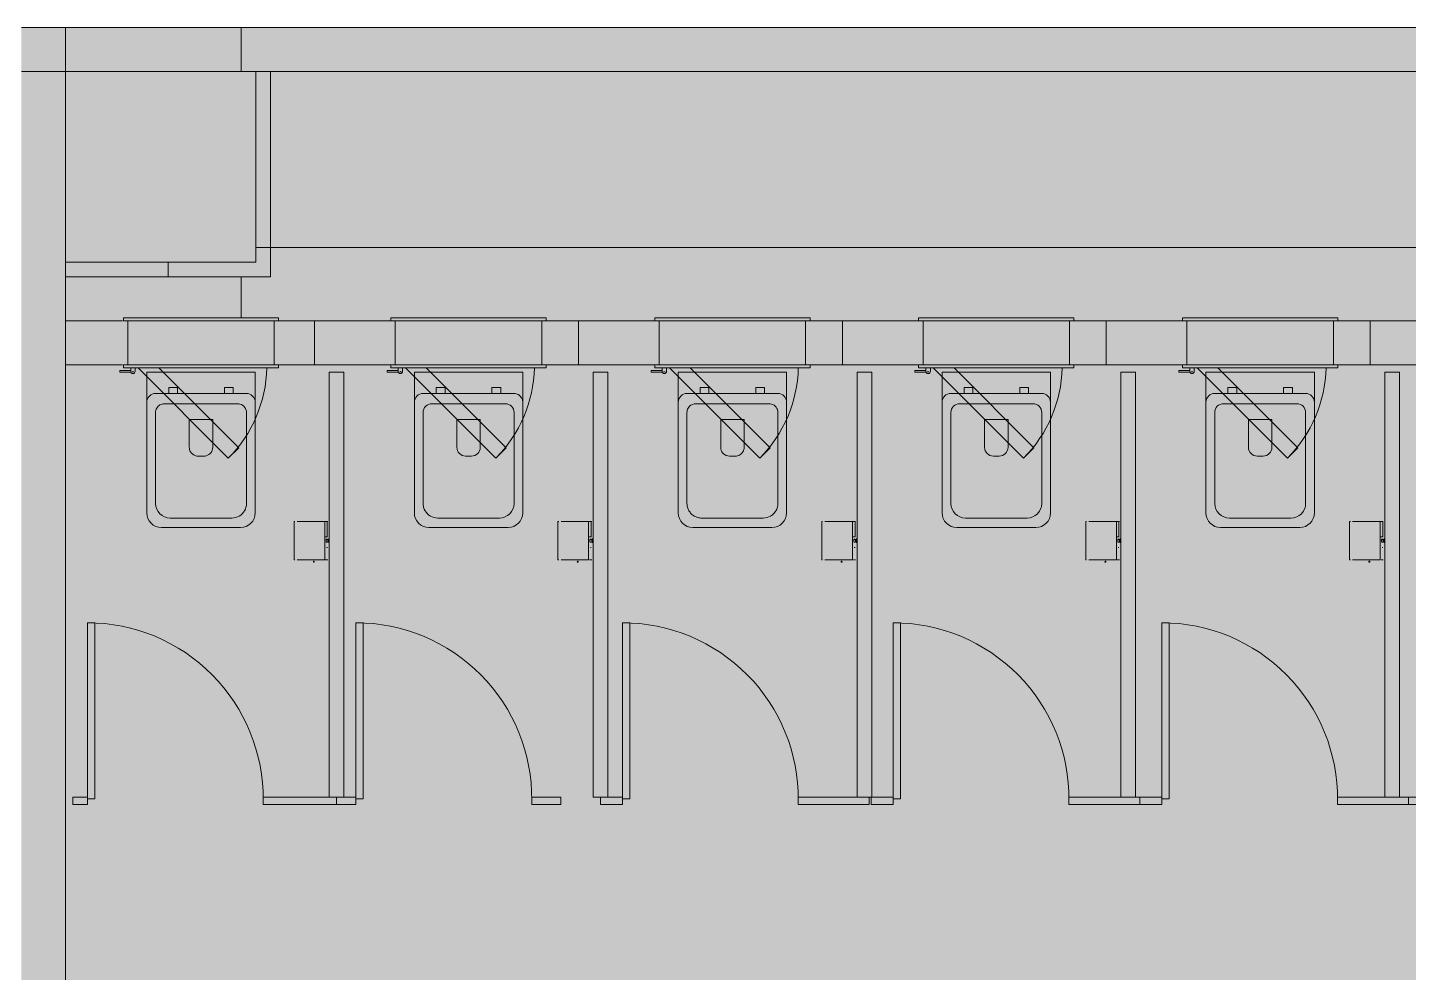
# Model space of a CAD drawing. Header units: millimetres. Extents: x -57519 to 497916, y -349472 to 446842.
# Drawn here: x 462966 to 467678, y 48935 to 52157 of the extents above; entities that cross this region are included whole.
import ezdxf

# ---------------------------------------------------------------- set-up
doc = ezdxf.new("R2010")
doc.units = ezdxf.units.MM
for name, color, linetype, lineweight in [('A-DETL-GENF', 92, 'Continuous', 5), ('A-DETL-THIN', 151, 'Continuous', 9), ('A-DOOR', 31, 'Continuous', 5), ('A-DOOR-FRAM', 31, 'Continuous', 5), ('A-FLOR', 192, 'Continuous', 5), ('A-WALL', 113, 'Continuous', 20), ('A-WALL-PATT', 111, 'Continuous', 20), ('P-SANR-FIXT', 6, 'Continuous', 5), ('Q-CASE', 31, 'Continuous', 5), ('S-COLS', 52, 'Continuous', 20)]:
    doc.layers.add(name, color=color, linetype=linetype, lineweight=lineweight)

# ---------------------------------------------------------------- blocks, each defined once
blk = doc.blocks.new('DLN_Toilet - DLN_Toilet-2427093-1_F SINGLE OCCUPANCY DIAGRAM')
at = {"layer": 'P-SANR-FIXT', "color": 191}
for p, q in [((-185, -170), (-185, -272.8)), ((185, -170), (-185, -170)), ((185, -272.8), (185, -170)), ((-80, -222.8), (-110, -222.8)), ((-110, -222.8), (-110, -242.8)), ((-80, -242.8), (-80, -222.8)), ((80, -222.8), (80, -242.8)), ((110, -222.8), (80, -222.8)), ((110, -242.8), (110, -222.8)), ((-185, -272.8), (-185, -650)), ((155, -242.8), (-155, -242.8)), ((125.2, -277.8), (-125, -277.8)), ((-110, -242.8), (-80, -242.8)), ((80, -242.8), (110, -242.8)), ((185, -650), (185, -272.8)), ((-155, -307.8), (-155, -617.8)), ((155.2, -617.8), (155.2, -307.8)), ((-40, -426.5), (-40, -331.7)), ((-40, -331.7), (40, -331.7)), ((40, -331.7), (40, -426.5)), ((10, -456.5), (-10, -456.5)), ((-135, -700), (135, -700)), ((-105, -667.8), (105.2, -667.8))]:
    blk.add_line(p, q, dxfattribs=at)
for centre, radius, start, end in [((-155, -272.8), 30, 90, 180), ((-125, -307.8), 30, 105, 135), ((-125, -307.8), 30, 90, 105), ((125.2, -307.8), 30, 75, 90), ((125.2, -307.8), 30, 360, 75), ((155, -272.8), 30, 360, 90), ((-125, -307.8), 30, 165, 180), ((-125, -307.8), 30, 150, 165), ((-125, -307.8), 30, 135, 150), ((-10, -426.5), 30, 180, 210), ((-10, -426.5), 30, 210, 255), ((-10, -426.5), 30, 255, 270), ((10, -426.5), 30, 270, 285), ((10, -426.5), 30, 285, 360), ((-135, -650), 50, 180, 225), ((-105, -617.8), 50, 180, 270), ((105.2, -617.8), 50, 300, 360), ((135, -650), 50, 270, 360), ((-135, -650), 50, 225, 270), ((105.2, -617.8), 50, 270, 300)]:
    blk.add_arc(centre, radius, start, end, dxfattribs=at)
blk = doc.blocks.new('DLN_Toilet Paper Roll - DLN_Toilet Paper Roll-2430284-1_F SINGLE OCCUPANCY DIAGRAM')
at = {"layer": 'P-SANR-FIXT', "color": 191}
for p, q in [((-65, -6.9), (-65, -5)), ((-65, -6.1), (-65, -6.1)), ((-65, -6.1), (-65, -6.3)), ((-65, -6.9), (-65, -6.1)), ((-65, -6.3), (-65, -6.9)), ((-65, -15.5), (-65, -6.9)), ((-65, -6.9), (-12.7, -6.9)), ((-65, -37.8), (-65, -15.5)), ((-65, -15.5), (-12.7, -15.5)), ((-65, -96.7), (-65, -37.8)), ((-12.7, -6.9), (-12.7, -6.1)), ((-12.7, -6.1), (-12.7, -6.3)), ((-12.7, -6.3), (-12.7, -6.9)), ((-12.7, -15.5), (-12.7, -6.9)), ((65, -15.5), (-12.7, -15.5)), ((-7, -2), (1.8, -2)), ((0, -2), (-7, -2)), ((-5, -5), (4.8, -5)), ((-4.8, -5), (-5, -5)), ((-5, -11), (-4.8, -11)), ((4.3, -11), (-5, -11)), ((-3.5, -5), (-4.8, -5)), ((-4.8, -11), (4.3, -11)), ((1.3, -5), (-3.5, -5)), ((-3, -2), (-0.8, -2)), ((1.5, -2), (-3, -2)), ((-3, -5), (2.1, -5)), ((-2.9, -5), (-3, -5)), ((-0.8, -5), (-2.9, -5)), ((-0.8, -2), (1.5, -2)), ((1.5, -5), (-0.8, -5)), ((1.8, -2), (0, -2)), ((2.5, -5), (1.3, -5)), ((1.5, -2), (2.9, -2)), ((2.9, -2), (1.5, -2)), ((2.1, -5), (1.5, -5)), ((1.8, -2), (7, -2)), ((6.8, -2), (1.8, -2)), ((2.1, -5), (3, -5)), ((2.6, -5), (2.1, -5)), ((5, -5), (2.5, -5)), ((3, -5), (2.6, -5)), ((2.9, -2), (3, -2)), ((3, -2), (2.9, -2)), ((4.3, -11), (5, -11)), ((5, -11), (4.3, -11)), ((4.8, -5), (5, -5)), ((7, -2), (6.8, -2)), ((23.2, -6.1), (23.2, -6.9)), ((23.2, -6.3), (23.2, -6.1)), ((23.2, -6.5), (23.2, -6.3)), ((23.2, -6.9), (23.2, -6.5)), ((23.2, -7.3), (23.2, -6.9)), ((23.2, -6.9), (23.2, -9.4)), ((23.2, -7.8), (23.2, -7.3)), ((23.2, -9.3), (23.2, -7.8)), ((23.2, -9.4), (23.2, -9.3)), ((65, -5), (65, -12.4)), ((65, -15.5), (65, -37.8)), ((65, -37.8), (65, -79.8)), ((65, -79.8), (65, -96.7)), ((-65, -109.6), (-65, -96.7)), ((-65, -120.1), (-65, -117.5)), ((-65, -120.1), (65, -120.1)), ((65, -96.7), (65, -109.6)), ((65, -117.5), (65, -120.1))]:
    blk.add_line(p, q, dxfattribs=at)
for start_param, end_param in [(2.617994, 3.141593), (3.141593, 4.45059), (2.356194, 2.617994), (1.832596, 2.356194), (1.047198, 1.832596), (4.45059, 4.712389), (4.712389, 4.974188), (4.974188, 5.759587), (0.785398, 1.047198), (0.523599, 0.785398), (0, 0.523599), (5.759587, 6.283185)]:
    blk.add_ellipse((71.8, -52.8), major_axis=(2, 0), ratio=0.802744, start_param=start_param, end_param=end_param, dxfattribs=at)
for points in [[(-5, -6.1), (-5, -6.1), (-5, -6.1), (-5, -6.1)], [(-4.9, -6.3), (-4.9, -6.2), (-5, -6.2), (-5, -6.1)], [(-5, -6.1), (-5, -6.1), (-5, -6.2), (-4.9, -6.4), (-4.9, -6.5), (-4.9, -6.6)], [(-5, -10), (-5, -10.1), (-5, -10.1), (-5, -10.1)], [(-4.7, -6.8), (-4.8, -6.6), (-4.9, -6.4), (-4.9, -6.3)], [(-4.9, -6.6), (-4.8, -6.7), (-4.8, -6.8), (-4.8, -6.9)], [(-4.8, -6.9), (-4.8, -7.1), (-4.7, -7.2), (-4.7, -7.3)], [(-4.5, -7.6), (-4.6, -7.4), (-4.6, -7.1), (-4.7, -6.9), (-4.7, -6.8)], [(-4.7, -7.3), (-4.7, -7.5), (-4.7, -7.6), (-4.7, -7.8)], [(-4.7, -9.3), (-4.6, -9.2), (-4.6, -9.1), (-4.6, -8.9)], [(-4.6, -8.9), (-4.6, -8.8), (-4.5, -8.6), (-4.5, -8.5)], [(-4.5, -8), (-4.5, -7.9), (-4.5, -7.7), (-4.5, -7.6)], [(-4.5, -8.5), (-4.5, -8.3), (-4.5, -8.2), (-4.5, -8)], [(4.8, -6.5), (4.8, -6.6), (4.7, -6.8), (4.6, -7.1), (4.5, -7.6), (4.5, -7.9), (4.5, -8)], [(4.5, -8), (4.5, -8.2), (4.5, -8.5), (4.6, -8.9), (4.6, -9.2), (4.7, -9.3)], [(5, -6.1), (5, -6.2), (4.9, -6.2), (4.9, -6.4), (4.8, -6.5)], [(4.8, -6.9), (4.8, -6.7), (4.9, -6.5), (4.9, -6.4)], [(5, -10.1), (5, -10.1), (5, -10), (4.9, -9.8), (4.9, -9.6), (4.8, -9.5)], [(4.9, -6.4), (5, -6.3), (5, -6.2), (5, -6.1), (5, -6.1)], [(5, -6.1), (5, -6.1), (5, -6.1), (5, -6.1)], [(5, -10.1), (5, -10.1), (5, -10.1), (5, -10.1)]]:
    blk.add_open_spline(points, degree=3, dxfattribs=at)
for points, knots in [([(-5, -10.1), (-5, -10.1), (-5, -10.1), (-4.9, -10), (-4.8, -9.8), (-4.7, -9.5), (-4.7, -9.3)], [0.0801932, 0.0801932, 0.0801932, 0.0801932, 0.2, 0.4, 0.7, 1, 1, 1, 1]), ([(-4.9, -9.8), (-4.9, -9.9), (-5, -10), (-5, -10), (-5, -10)], [0.7777778, 0.7777778, 0.7777778, 0.7777778, 0.8611111, 0.8888889, 0.8888889, 0.8888889, 0.8888889]), ([(-4.7, -7.8), (-4.7, -7.9), (-4.6, -8.3), (-4.7, -8.8), (-4.8, -9.3), (-4.9, -9.6), (-4.9, -9.8), (-4.9, -9.8)], [0.2222222, 0.2222222, 0.2222222, 0.2222222, 0.3333333, 0.4444444, 0.5833333, 0.7222222, 0.7777778, 0.7777778, 0.7777778, 0.7777778]), ([(4.7, -8.3), (4.7, -8.2), (4.7, -8), (4.7, -7.7), (4.7, -7.3), (4.8, -7.1), (4.8, -6.9)], [0.6666667, 0.6666667, 0.6666667, 0.6666667, 0.7222222, 0.7916667, 0.8611111, 1, 1, 1, 1]), ([(4.8, -9.5), (4.8, -9.4), (4.7, -9.1), (4.7, -8.7), (4.7, -8.4), (4.7, -8.3), (4.7, -8.3)], [0.3333333, 0.3333333, 0.3333333, 0.3333333, 0.4444444, 0.5833333, 0.6527778, 0.6666667, 0.6666667, 0.6666667, 0.6666667]), ([(4.7, -9.3), (4.7, -9.5), (4.9, -9.8), (4.9, -10.1), (5, -10.1), (5, -10.1)], [0, 0, 0, 0, 0.4, 0.7, 0.8, 0.8, 0.8, 0.8])]:
    blk.add_open_spline(points, degree=3, knots=knots, dxfattribs=at)
blk = doc.blocks.new('DLN_Toilet - DLN_Toilet-V937-1_F SINGLE OCCUPANCY DIAGRAM')
at = {"layer": 'P-SANR-FIXT', "color": 191}
for p, q in [((-185, -170), (-185, -272.8)), ((185, -170), (-185, -170)), ((185, -272.8), (185, -170)), ((-80, -222.8), (-110, -222.8)), ((-110, -222.8), (-110, -242.8)), ((-80, -242.8), (-80, -222.8)), ((80, -222.8), (80, -242.8)), ((110, -222.8), (80, -222.8)), ((110, -242.8), (110, -222.8)), ((-185, -272.8), (-185, -650)), ((155, -242.8), (-155, -242.8)), ((125.2, -277.8), (-125, -277.8)), ((-110, -242.8), (-80, -242.8)), ((80, -242.8), (110, -242.8)), ((185, -650), (185, -272.8)), ((-155, -307.8), (-155, -617.8)), ((155.2, -617.8), (155.2, -307.8)), ((-40, -426.5), (-40, -331.7)), ((-40, -331.7), (40, -331.7)), ((40, -331.7), (40, -426.5)), ((10, -456.5), (-10, -456.5)), ((-135, -700), (135, -700)), ((-105, -667.8), (105.2, -667.8))]:
    blk.add_line(p, q, dxfattribs=at)
for centre, radius, start, end in [((-155, -272.8), 30, 90, 180), ((-125, -307.8), 30, 90, 180), ((125.2, -307.8), 30, 360, 90), ((155, -272.8), 30, 60, 90), ((155, -272.8), 30, 360, 60), ((-10, -426.5), 30, 180, 270), ((10, -426.5), 30, 270, 360), ((-135, -650), 50, 180, 225), ((-105, -617.8), 50, 180, 195), ((-105, -617.8), 50, 195, 225), ((-105, -617.8), 50, 225, 240), ((105.2, -617.8), 50, 270, 360), ((135, -650), 50, 270, 360), ((-135, -650), 50, 225, 270), ((-105, -617.8), 50, 240, 270)]:
    blk.add_arc(centre, radius, start, end, dxfattribs=at)
blk = doc.blocks.new('DLN_Toilet - DLN_Toilet-V938-1_F SINGLE OCCUPANCY DIAGRAM')
at = {"layer": 'P-SANR-FIXT', "color": 191}
for p, q in [((-185, -170), (-185, -272.8)), ((185, -170), (-185, -170)), ((185, -272.8), (185, -170)), ((-80, -222.8), (-110, -222.8)), ((-110, -222.8), (-110, -242.8)), ((-80, -242.8), (-80, -222.8)), ((80, -222.8), (80, -242.8)), ((110, -222.8), (80, -222.8)), ((110, -242.8), (110, -222.8)), ((-185, -272.8), (-185, -650)), ((155, -242.8), (-155, -242.8)), ((125.2, -277.8), (-125, -277.8)), ((-110, -242.8), (-80, -242.8)), ((80, -242.8), (110, -242.8)), ((185, -650), (185, -272.8)), ((-155, -307.8), (-155, -617.8)), ((155.2, -617.8), (155.2, -307.8)), ((-40, -426.5), (-40, -331.7)), ((-40, -331.7), (40, -331.7)), ((40, -331.7), (40, -426.5)), ((10, -456.5), (-10, -456.5)), ((-135, -700), (135, -700)), ((-105, -667.8), (105.2, -667.8))]:
    blk.add_line(p, q, dxfattribs=at)
for centre, radius, start, end in [((-155, -272.8), 30, 90, 180), ((-125, -307.8), 30, 90, 135), ((125.2, -307.8), 30, 75, 90), ((125.2, -307.8), 30, 360, 75), ((155, -272.8), 30, 360, 90), ((-125, -307.8), 30, 165, 180), ((-125, -307.8), 30, 135, 165), ((-10, -426.5), 30, 180, 195), ((-10, -426.5), 30, 195, 225), ((-10, -426.5), 30, 225, 270), ((10, -426.5), 30, 270, 285), ((10, -426.5), 30, 285, 300), ((10, -426.5), 30, 300, 315), ((10, -426.5), 30, 315, 345), ((10, -426.5), 30, 345, 360), ((-135, -650), 50, 180, 270), ((-105, -617.8), 50, 180, 195), ((-105, -617.8), 50, 195, 210), ((-105, -617.8), 50, 210, 225), ((-105, -617.8), 50, 225, 240), ((105.2, -617.8), 50, 300, 315), ((105.2, -617.8), 50, 315, 330), ((105.2, -617.8), 50, 330, 360), ((135, -650), 50, 315, 360), ((-105, -617.8), 50, 240, 255), ((-105, -617.8), 50, 255, 270), ((105.2, -617.8), 50, 270, 300), ((135, -650), 50, 270, 315)]:
    blk.add_arc(centre, radius, start, end, dxfattribs=at)
blk = doc.blocks.new('DLN_Toilet - DLN_Toilet-V939-1_F SINGLE OCCUPANCY DIAGRAM')
at = {"layer": 'P-SANR-FIXT', "color": 191}
for p, q in [((-185, -170), (-185, -272.8)), ((185, -170), (-185, -170)), ((185, -272.8), (185, -170)), ((-80, -222.8), (-110, -222.8)), ((-110, -222.8), (-110, -242.8)), ((-80, -242.8), (-80, -222.8)), ((80, -222.8), (80, -242.8)), ((110, -222.8), (80, -222.8)), ((110, -242.8), (110, -222.8)), ((-185, -272.8), (-185, -650)), ((155, -242.8), (-155, -242.8)), ((125.2, -277.8), (-125, -277.8)), ((-110, -242.8), (-80, -242.8)), ((80, -242.8), (110, -242.8)), ((185, -650), (185, -272.8)), ((-155, -307.8), (-155, -617.8)), ((155.2, -617.8), (155.2, -307.8)), ((-40, -426.5), (-40, -331.7)), ((-40, -331.7), (40, -331.7)), ((40, -331.7), (40, -426.5)), ((10, -456.5), (-10, -456.5)), ((-135, -700), (135, -700)), ((-105, -667.8), (105.2, -667.8))]:
    blk.add_line(p, q, dxfattribs=at)
for centre, radius, start, end in [((-155, -272.8), 30, 90, 180), ((-125, -307.8), 30, 90, 180), ((125.2, -307.8), 30, 360, 90), ((155, -272.8), 30, 360, 90), ((-10, -426.5), 30, 180, 270), ((10, -426.5), 30, 270, 360), ((-135, -650), 50, 180, 270), ((-105, -617.8), 50, 180, 270), ((105.2, -617.8), 50, 270, 360), ((135, -650), 50, 270, 360)]:
    blk.add_arc(centre, radius, start, end, dxfattribs=at)
blk = doc.blocks.new('DLN_Partition Door - 600x2100_100x25 _WH_GH_-18247674-1_F SINGLE OCCUPANCY DIAGRAM')
at = {"layer": 'A-DOOR', "color": 191}
for p, q in [((20, 509.1), (20, 534.1)), ((20, 534.1), (620, 534.1)), ((620, 534.1), (620, 509.1)), ((620, 509.1), (20, 509.1))]:
    blk.add_line(p, q, dxfattribs=at)
blk.add_arc((20, 534.1), 600, 269.5, 360, dxfattribs=at)
at = {"layer": 'P-SANR-FIXT', "color": 191}
for p, q in [((25, 584.1), (0, 584.1)), ((0, 584.1), (0, 534.1)), ((25, 534.1), (25, 584.1)), ((0, 534.1), (25, 534.1)), ((25, -65.9), (0, -65.9)), ((0, -65.9), (0, -316.4)), ((25, -316.4), (25, -65.9)), ((0, -316.4), (25, -316.4))]:
    blk.add_line(p, q, dxfattribs=at)
blk = doc.blocks.new('DLN-Surface Channel-S1 - 300x150 _WD_-10461004-1_F SINGLE OCCUPANCY DIAGRAM')
at = {"layer": 'Q-CASE'}
blk.add_line((-6425, -150), (1975, -150), dxfattribs=at)
blk = doc.blocks.new('DLN_Toilet Paper Roll - DLN_Toilet Paper Roll-V1030-1_F SINGLE OCCUPANCY DIAGRAM')
at = {"layer": 'P-SANR-FIXT', "color": 191}
for p, q in [((-65, -6.9), (-65, -5)), ((-65, -6.9), (-65, -6.1)), ((-65, -6.1), (-65, -6.9)), ((-65, -15.5), (-65, -6.9)), ((-65, -6.9), (-12.7, -6.9)), ((-65, -109.6), (-65, -15.5)), ((-65, -15.5), (-12.7, -15.5)), ((-12.7, -6.9), (-12.7, -6.1)), ((-12.7, -6.1), (-12.7, -6.9)), ((-12.7, -15.5), (-12.7, -6.9)), ((65, -15.5), (-12.7, -15.5)), ((-7, -2), (7, -2)), ((7, -2), (-7, -2)), ((-5, -5), (5, -5)), ((5, -5), (-5, -5)), ((-5, -11), (5, -11)), ((5, -11), (-5, -11)), ((-3, -2), (3, -2)), ((3, -2), (-3, -2)), ((-3, -5), (3, -5)), ((3, -5), (-3, -5)), ((23.2, -9.3), (23.2, -6.9)), ((23.2, -6.9), (23.2, -9.3)), ((65, -5), (65, -12.4)), ((65, -15.5), (65, -109.6)), ((-65, -120.1), (-65, -117.5)), ((-65, -120.1), (65, -120.1)), ((65, -117.5), (65, -120.1))]:
    blk.add_line(p, q, dxfattribs=at)
for start_param, end_param in [(0, 3.141593), (3.141593, 6.283185)]:
    blk.add_ellipse((71.8, -52.8), major_axis=(2, 0), ratio=0.802744, start_param=start_param, end_param=end_param, dxfattribs=at)
for points, knots in [([(-4.7, -9.3), (-4.6, -9.2), (-4.6, -8.9), (-4.5, -8.5), (-4.5, -8), (-4.5, -7.6), (-4.6, -7.1), (-4.8, -6.6), (-4.9, -6.3), (-5, -6.1), (-5, -6.1), (-5, -6.1)], [0, 0, 0, 0, 0.1, 0.2, 0.3, 0.4, 0.5, 0.6, 0.8, 0.9, 0.9644096, 0.9644096, 0.9644096, 0.9644096]), ([(-5, -6.1), (-5, -6.1), (-5, -6.2), (-4.9, -6.4), (-4.8, -6.7), (-4.8, -6.9)], [0, 0, 0, 0, 0.25, 0.5, 1, 1, 1, 1]), ([(-4.8, -6.9), (-4.7, -7.2), (-4.7, -7.6), (-4.6, -8.3), (-4.7, -8.8), (-4.8, -9.3), (-4.9, -9.7), (-5, -10), (-5, -10.1), (-5, -10.1)], [0, 0, 0, 0, 0.222222, 0.333333, 0.444444, 0.583333, 0.722222, 0.861111, 1, 1, 1, 1]), ([(-5, -10.1), (-5, -10.1), (-5, -10.1), (-4.9, -10), (-4.8, -9.8), (-4.7, -9.5), (-4.7, -9.3)], [0.0801932, 0.0801932, 0.0801932, 0.0801932, 0.2, 0.4, 0.7, 1, 1, 1, 1]), ([(5, -6.1), (5, -6.1), (5, -6.1), (4.9, -6.3), (4.8, -6.6), (4.6, -7.1), (4.5, -7.6), (4.5, -8), (4.5, -8.5), (4.6, -8.9), (4.6, -9.2), (4.7, -9.3)], [0.0355904, 0.0355904, 0.0355904, 0.0355904, 0.1, 0.2, 0.4, 0.5, 0.6, 0.7, 0.8, 0.9, 1, 1, 1, 1]), ([(5, -10.1), (5, -10.1), (5, -10), (4.9, -9.8), (4.8, -9.3), (4.7, -8.7), (4.7, -8.3), (4.6, -8), (4.7, -7.7), (4.7, -7.3), (4.8, -7.1), (4.8, -6.9)], [0, 0, 0, 0, 0.111111, 0.222222, 0.444444, 0.583333, 0.652778, 0.722222, 0.791667, 0.861111, 1, 1, 1, 1]), ([(4.7, -9.3), (4.7, -9.5), (4.9, -9.8), (5, -10.1), (5, -10.1), (5, -10.1)], [0, 0, 0, 0, 0.4, 0.7, 0.9198068, 0.9198068, 0.9198068, 0.9198068]), ([(4.8, -6.9), (4.8, -6.7), (4.9, -6.4), (5, -6.2), (5, -6.1), (5, -6.1)], [0, 0, 0, 0, 0.5, 0.75, 1, 1, 1, 1])]:
    blk.add_open_spline(points, degree=3, knots=knots, dxfattribs=at)
blk = doc.blocks.new('DLN-Access Panel__AP01_ - _AP04_ 450 x 650 _WH_-16056296-1_F SINGLE OCCUPANCY DIAGRAM')
at = {"layer": 'A-DOOR', "color": 191}
for p, q in [((-265, 75), (-265, 85)), ((265, 85), (-265, 85)), ((-265, 75), (265, 75)), ((265, 75), (265, 85)), ((-265, -85), (-265, -75)), ((265, -75), (-265, -75)), ((-265, -85), (265, -85)), ((-240, -85), (-240, -97.5)), ((-225, -97.5), (-225, -85)), ((-215, -85), (93.2, -393.2)), ((128.6, -357.8), (-144.3, -85)), ((265, -85), (265, -75)), ((-240, -95), (-277.5, -95)), ((-277.5, -95), (-277.5, -100)), ((-277.5, -100), (-239.6, -100)), ((93.2, -393.2), (128.6, -357.8))]:
    blk.add_line(p, q, dxfattribs=at)
for centre, radius, start, end in [((-225, -75), 450, 315, 358.6824), ((-232.5, -97.5), 7.5, 180, 0), ((-232.5, -97.5), 7.5, 195, 0), ((-232.5, -97.5), 7.5, 199.4712, 360), ((-232.5, -97.5), 7.5, 199.4712, 360), ((-232.5, -97.5), 2, 180, 360), ((-232.5, -97.5), 2, 180, 360)]:
    blk.add_arc(centre, radius, start, end, dxfattribs=at)
at = {"layer": 'A-DOOR-FRAM', "color": 191}
for p, q in [((-250, 75), (-250, -75)), ((250, 75), (250, -75))]:
    blk.add_line(p, q, dxfattribs=at)
blk = doc.blocks.new('Walls 19 - Walls 19-14348567-1_F SINGLE OCCUPANCY DIAGRAM')
at = {"layer": 'A-WALL', "lineweight": 5}
for p, q in [((63289.3, 52007.5), (63289.3, 52157.5)), ((63889.3, 52007.5), (63889.3, 52157.5))]:
    blk.add_line(p, q, dxfattribs=at)
blk = doc.blocks.new('DLN_Partition Door - 600x2100_100x25 _WH_GH_-18248048-1_F SINGLE OCCUPANCY DIAGRAM')
at = {"layer": 'A-DOOR', "color": 191}
for p, q in [((20, 509.1), (20, 534.1)), ((20, 534.1), (620, 534.1)), ((620, 534.1), (620, 509.1)), ((620, 509.1), (20, 509.1))]:
    blk.add_line(p, q, dxfattribs=at)
blk.add_arc((20, 534.1), 600, 269.5, 360, dxfattribs=at)
at = {"layer": 'P-SANR-FIXT', "color": 191}
for p, q in [((25, 600.2), (0, 600.2)), ((0, 600.2), (0, 534.1)), ((25, 534.1), (25, 600.2)), ((0, 534.1), (25, 534.1)), ((25, -65.9), (0, -65.9)), ((0, -65.9), (0, -164.6)), ((25, -164.6), (25, -65.9)), ((0, -164.6), (25, -164.6))]:
    blk.add_line(p, q, dxfattribs=at)
blk = doc.blocks.new('DLN_Partition Door - 600x2100_100x25 _WH_GH_-15333689-1_F SINGLE OCCUPANCY DIAGRAM')
at = {"layer": 'A-DOOR', "color": 191}
for p, q in [((20, 509.1), (20, 534.1)), ((20, 534.1), (620, 534.1)), ((620, 534.1), (620, 509.1)), ((620, 509.1), (20, 509.1))]:
    blk.add_line(p, q, dxfattribs=at)
blk.add_arc((20, 534.1), 600, 269.5, 360, dxfattribs=at)
at = {"layer": 'P-SANR-FIXT', "color": 191}
for p, q in [((25, 609.1), (0, 609.1)), ((0, 609.1), (0, 534.1)), ((25, 534.1), (25, 609.1)), ((0, 534.1), (25, 534.1)), ((25, -65.9), (0, -65.9)), ((0, -65.9), (0, -307.5)), ((25, -307.5), (25, -65.9)), ((0, -307.5), (25, -307.5))]:
    blk.add_line(p, q, dxfattribs=at)

msp = doc.modelspace()

# ---------------------------------------------------------------- hatches: boundary and pattern name
at = {"layer": 'A-DETL-GENF', "transparency": 33554585}
msp.add_hatch(color=201, dxfattribs=at).paths.add_polyline_path([(488604.7, 23590.5), (488604.7, 34332.5), (487469.7, 34332.5), (487469.7, 39682.5), (486244.7, 39682.5), (486244.7, 52007.5), (462944.7, 52007.5), (462944.7, 45707.5), (437594.7, 45707.5), (437594.7, 33907.5), (444694.7, 33907.5), (444694.7, 31607.5), (476494.7, 31607.5), (476494.7, 29767.5), (475294.7, 29767.5), (475294.7, 27367.5), (476494.7, 27367.5), (476494.7, 26157.5), (478644.7, 26157.5), (478644.7, 23590.5), (487915.4, 23590.5)], flags=0)
at = {"layer": 'A-WALL-PATT', "lineweight": 5, "transparency": 33554432}
for points in [[(463088.9, 45557.5), (463094.7, 45557.5), (463094.7, 52157.5), (462944.7, 52157.5), (462944.7, 45557.5)], [(471170.2, 52007.5), (475094.7, 52007.5), (475094.7, 52157.5), (463094.7, 52157.5), (463094.7, 52007.5), (467230.1, 52007.5)]]:
    msp.add_hatch(color=253, dxfattribs=at).paths.add_polyline_path(points, flags=0)
at = {"layer": 'S-COLS', "lineweight": 5}
h = msp.add_hatch(dxfattribs=at)
h.set_pattern_fill('FP_847', color=253, style=0, pattern_type=2)
h.set_pattern_definition([(90, (463444.74, 51657.5), (-400, 2e-14), [])])
h.paths.add_polyline_path([(463290.1, 51307.5), (463794.7, 51307.5), (463794.7, 52007.5), (463744.7, 52007.5), (463744.7, 51357.5), (463094.7, 51357.5), (463094.7, 51307.5)], flags=0)

# ---------------------------------------------------------------- linework, layer by layer
at = {"layer": 'A-DETL-THIN', "lineweight": 5}
msp.add_line((486244.7, 52007.5), (462944.7, 52007.5), dxfattribs=at)
at = {"layer": 'A-FLOR'}
for p, q in [((471494.7, 52007.5), (462967.2, 52007.5)), ((471494.7, 52007.5), (463694.7, 52007.5)), ((463744.7, 51407.5), (471494.7, 51407.5)), ((463694.7, 51307.5), (463094.7, 51307.5)), ((463094.7, 51307.5), (463094.7, 48307.5)), ((463694.7, 51167.5), (463694.7, 51307.5)), ((464220.6, 51007.5), (463807.5, 51007.5)), ((465121.1, 51007.5), (464720.6, 51007.5)), ((466006.7, 51007.5), (465621.1, 51007.5)), ((466907.2, 51007.5), (466521.7, 51007.5)), ((467813.4, 51007.5), (467422.2, 51007.5))]:
    msp.add_line(p, q, dxfattribs=at)
at = {"layer": 'A-WALL', "color": 253, "lineweight": 5}
for p, q in [((475094.7, 52157.5), (462944.7, 52157.5)), ((463094.7, 52007.5), (463094.7, 52157.5))]:
    msp.add_line(p, q, dxfattribs=at)
at = {"layer": 'A-WALL', "color": 191, "lineweight": 5}
for p, q in [((463094.7, 40407.5), (463094.7, 52007.5)), ((463290.1, 51157.5), (463094.7, 51157.5)), ((464220.6, 51157.5), (463807.5, 51157.5)), ((463945.3, 51007.5), (463945.3, 51157.5)), ((465121.1, 51157.5), (464720.6, 51157.5)), ((464845.9, 51157.5), (464845.9, 51007.5)), ((466006.7, 51157.5), (465621.1, 51157.5)), ((465746.4, 51157.5), (465746.4, 51007.5)), ((466907.2, 51157.5), (466521.7, 51157.5)), ((466647, 51157.5), (466647, 51007.5)), ((467813.4, 51157.5), (467422.2, 51157.5)), ((467547.5, 51157.5), (467547.5, 51007.5)), ((463094.7, 51007.5), (463290.1, 51007.5)), ((463995.3, 50982.5), (463995.3, 49532.5)), ((464045.3, 50982.5), (463995.3, 50982.5)), ((464045.3, 49532.5), (464045.3, 50982.5)), ((464895.9, 50982.5), (464895.9, 49532.5)), ((464945.9, 50982.5), (464895.9, 50982.5)), ((464945.9, 49532.5), (464945.9, 50982.5)), ((465796.4, 50982.5), (465796.4, 49532.5)), ((465846.4, 50982.5), (465796.4, 50982.5)), ((465846.4, 49532.5), (465846.4, 50982.5)), ((466697, 50982.5), (466697, 49532.5)), ((466747, 50982.5), (466697, 50982.5)), ((466747, 49532.5), (466747, 50982.5)), ((467597.5, 50982.5), (467597.5, 49532.5)), ((467647.5, 50982.5), (467597.5, 50982.5)), ((467647.5, 49532.5), (467647.5, 50982.5)), ((464895.9, 49532.5), (464920.9, 49532.5)), ((465837.5, 49532.5), (465844.7, 49532.5))]:
    msp.add_line(p, q, dxfattribs=at)
at = {"layer": 'S-COLS', "color": 253, "lineweight": 5}
for p, q in [((463744.7, 52007.5), (463094.7, 52007.5)), ((463794.7, 52007.5), (463744.7, 52007.5))]:
    msp.add_line(p, q, dxfattribs=at)
at = {"layer": 'S-COLS', "color": 221}
for p, q in [((463744.7, 52007.5), (463094.7, 52007.5)), ((463094.7, 52007.5), (463094.7, 51357.5)), ((463744.7, 51357.5), (463744.7, 52007.5)), ((463094.7, 51357.5), (463744.7, 51357.5))]:
    msp.add_line(p, q, dxfattribs=at)
at = {"layer": 'S-COLS', "color": 191, "lineweight": 5}
for p, q in [((463794.7, 51307.5), (463794.7, 52007.5)), ((463094.7, 51357.5), (463094.7, 51307.5)), ((463094.7, 51307.5), (463694.7, 51307.5)), ((463694.7, 51307.5), (463794.7, 51307.5))]:
    msp.add_line(p, q, dxfattribs=at)

# ---------------------------------------------------------------- block references
at = {"layer": 'A-DOOR', "color": 191}
for p in [(463557.5, 51082.5), (464470.6, 51082.5), (465371.1, 51082.5), (466271.7, 51082.5), (467172.2, 51082.5)]:
    msp.add_blockref('DLN-Access Panel__AP01_ - _AP04_ 450 x 650 _WH_-16056296-1_F SINGLE OCCUPANCY DIAGRAM', p, dxfattribs=at)
at = {"layer": 'A-WALL', "lineweight": 5}
msp.add_blockref('Walls 19 - Walls 19-14348567-1_F SINGLE OCCUPANCY DIAGRAM', (399805.4, 0), dxfattribs=at)
at = {"layer": 'P-SANR-FIXT', "color": 191}
for name, p in [('DLN_Toilet - DLN_Toilet-2427093-1_F SINGLE OCCUPANCY DIAGRAM', (463557.5, 51152.5)), ('DLN_Toilet - DLN_Toilet-V937-1_F SINGLE OCCUPANCY DIAGRAM', (464470.6, 51152.5)), ('DLN_Toilet - DLN_Toilet-V938-1_F SINGLE OCCUPANCY DIAGRAM', (465371.1, 51152.5)), ('DLN_Toilet - DLN_Toilet-V939-1_F SINGLE OCCUPANCY DIAGRAM', (466271.7, 51152.5)), ('DLN_Toilet - DLN_Toilet-V939-1_F SINGLE OCCUPANCY DIAGRAM', (467172.2, 51152.5))]:
    msp.add_blockref(name, p, dxfattribs=at)
for name, p, rotation in [('DLN_Toilet Paper Roll - DLN_Toilet Paper Roll-2430284-1_F SINGLE OCCUPANCY DIAGRAM', (463995.3, 50407.5), 270.0000000000001), ('DLN_Toilet Paper Roll - DLN_Toilet Paper Roll-V1030-1_F SINGLE OCCUPANCY DIAGRAM', (464895.9, 50407.5), 270.0000000000001), ('DLN_Toilet Paper Roll - DLN_Toilet Paper Roll-V1030-1_F SINGLE OCCUPANCY DIAGRAM', (465796.4, 50407.5), 270.0000000000001), ('DLN_Toilet Paper Roll - DLN_Toilet Paper Roll-V1030-1_F SINGLE OCCUPANCY DIAGRAM', (466697, 50407.5), 270.0000000000001), ('DLN_Toilet Paper Roll - DLN_Toilet Paper Roll-V1030-1_F SINGLE OCCUPANCY DIAGRAM', (467597.5, 50407.5), 270.0000000000001), ('DLN_Partition Door - 600x2100_100x25 _WH_GH_-18247674-1_F SINGLE OCCUPANCY DIAGRAM', (463703.9, 49507.5), 89.9999999999998), ('DLN_Partition Door - 600x2100_100x25 _WH_GH_-18248048-1_F SINGLE OCCUPANCY DIAGRAM', (464620.5, 49507.5), 89.9999999999998), ('DLN_Partition Door - 600x2100_100x25 _WH_GH_-15333689-1_F SINGLE OCCUPANCY DIAGRAM', (465530, 49507.5), 89.9999999999998), ('DLN_Partition Door - 600x2100_100x25 _WH_GH_-15333689-1_F SINGLE OCCUPANCY DIAGRAM', (466453.9, 49507.5), 89.9999999999998), ('DLN_Partition Door - 600x2100_100x25 _WH_GH_-15333689-1_F SINGLE OCCUPANCY DIAGRAM', (467370.5, 49507.5), 89.9999999999998), ('DLN_Partition Door - 600x2100_100x25 _WH_GH_-15333689-1_F SINGLE OCCUPANCY DIAGRAM', (468287.2, 49507.5), 89.9999999999998)]:
    msp.add_blockref(name, p, dxfattribs=dict(at, rotation=rotation))
at = {"layer": 'Q-CASE'}
msp.add_blockref('DLN-Surface Channel-S1 - 300x150 _WD_-10461004-1_F SINGLE OCCUPANCY DIAGRAM', (469369.7, 52307.5), dxfattribs=at)

doc.saveas('drawing.dxf')
